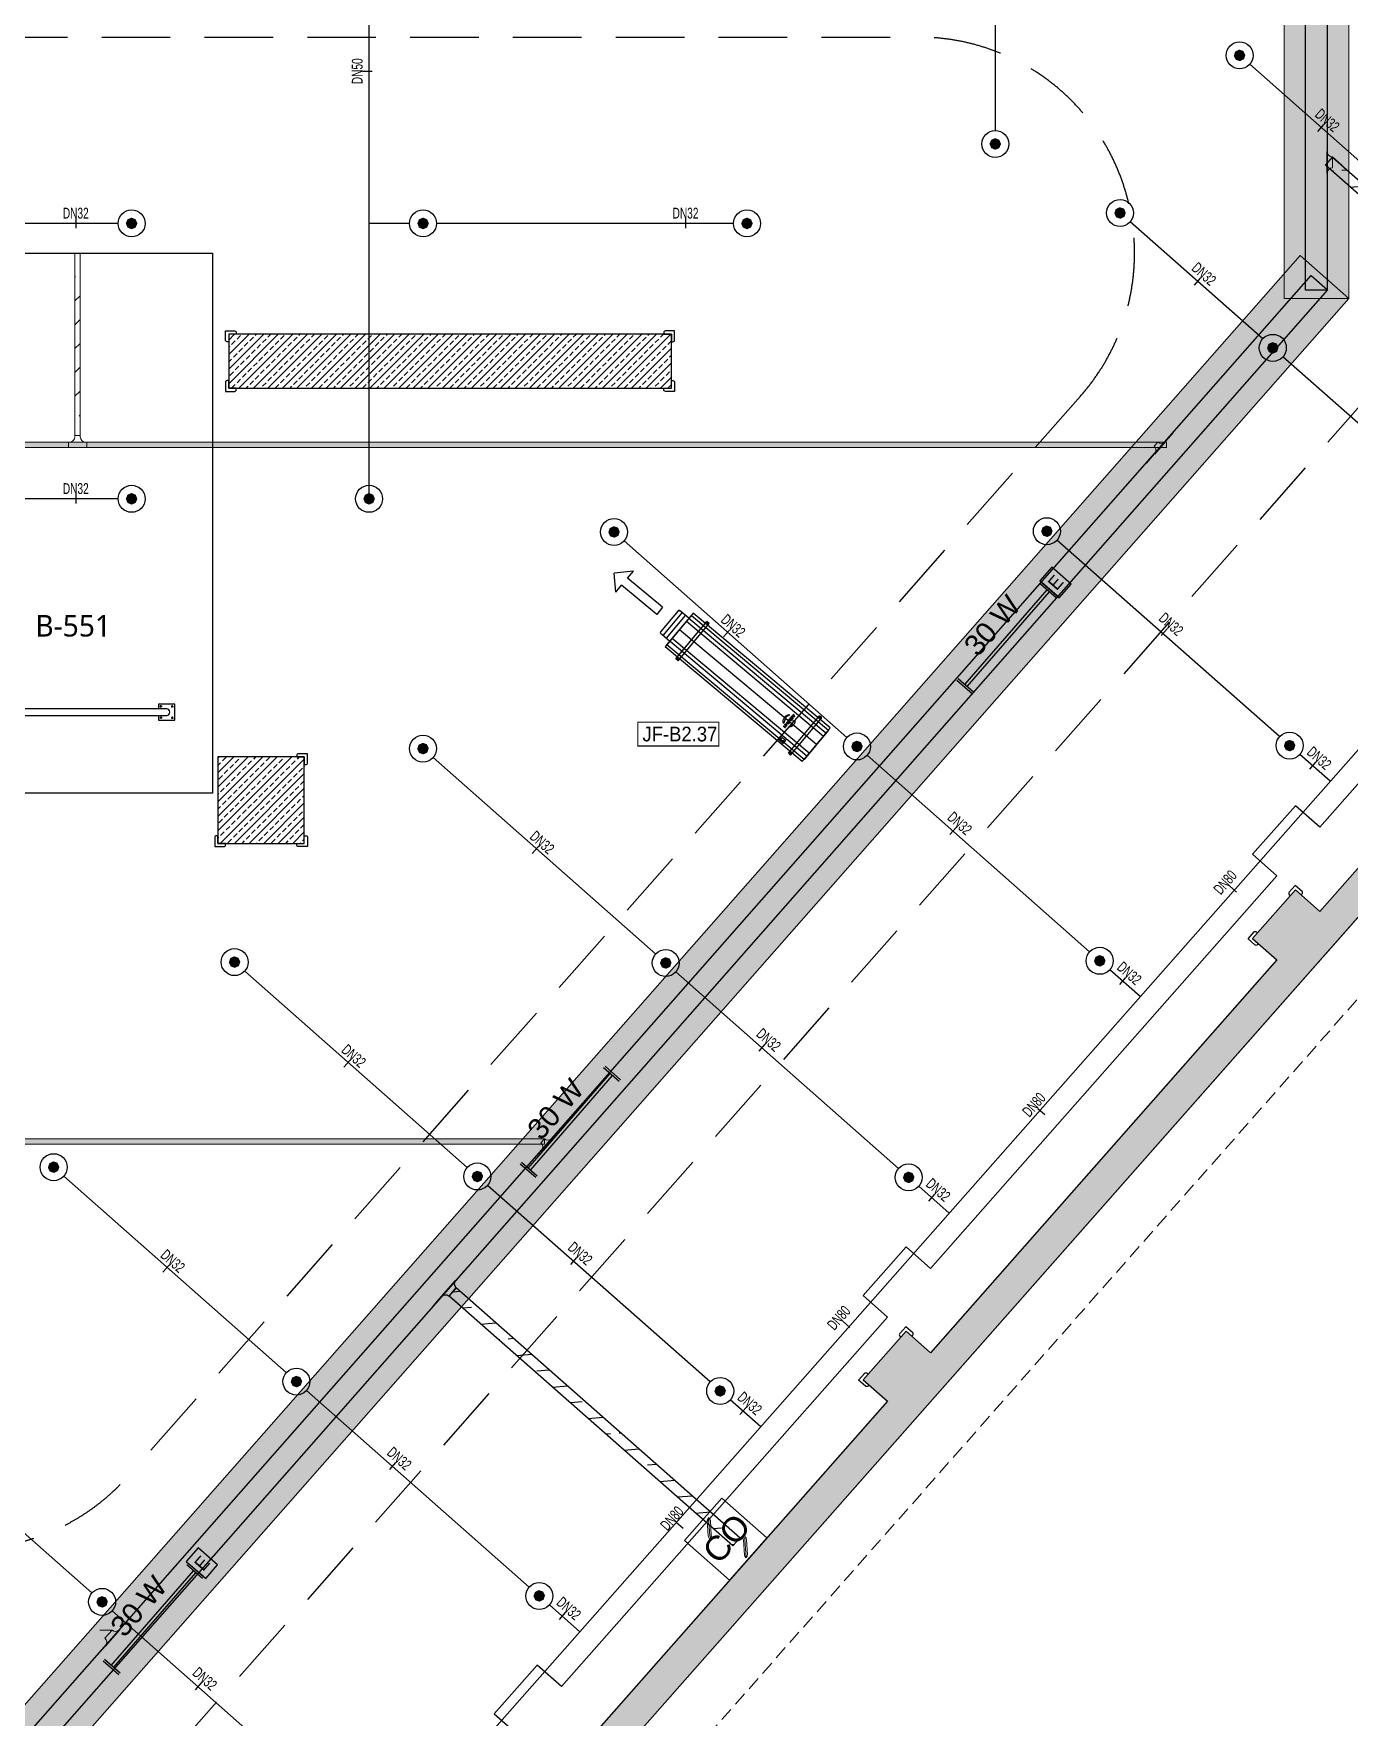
# Model space of a CAD drawing. Header units: millimetres. Extents: x -379292 to 1221486, y 92049 to 447512.
# Drawn here: x -126762 to -114575, y 140261 to 155851 of the extents above; entities that cross this region are included whole.
import ezdxf
from ezdxf.enums import TextEntityAlignment as Align
from ezdxf.lldxf.tags import DXFTag

# ---------------------------------------------------------------- set-up
doc = ezdxf.new("R2010")
doc.units = ezdxf.units.MM
doc.linetypes.add('HIDDEN', pattern=[9.525, 6.35, -3.175])
for name, color, linetype in [('-M-YNGN-BORUID', 7, 'Continuous'), ('-M-YNGN-BORUUZUN', 7, 'Continuous'), ('-M-YNGN-BORUYUK', 7, 'Continuous'), ('-M-YNGN-SPR-YUK', 7, 'Continuous'), ('-M-YNGN-ZON6-CAP-', 7, 'Continuous'), ('-M-YNGN-ZON6-SPR-', 7, 'Continuous'), ('05_HATCH CONCRETE', 141, 'Continuous'), ('05_HATCH SOLID-2', 253, 'Continuous'), ('05_SYMBOL', 2, 'Continuous'), ('08_LAMP', 4, 'Continuous'), ('202-A-Y-MahalAd', 141, 'Continuous'), ('AIR-J-U-355', 2, 'Continuous'), ('AIRONN ZONLAMA', 4, 'Continuous'), ('E_CT_ZA', 6, 'Continuous'), ('JF355', 2, 'Continuous')]:
    doc.layers.add(name, color=color, linetype=linetype)
doc.layers.add('-M-YNGN-SPR-CAPCIZGI', color=188, linetype='Continuous', plot=False)
for name, color, linetype, lineweight in [('-M-YNGN-ZON6', 2, 'SP', 30), ('06_FORMWORK HIDDEN', 252, 'HIDDEN2', 0), ('08_200', 112, 'Continuous', 9), ('08_DEDECTOR', 3, 'Continuous', 9), ('Aironn-Kodlama', 7, 'Continuous', 0), ('E_CT_KA', 4, 'Continuous', 9), ('E_CT_KIRMIZI', 1, 'Continuous', 9)]:
    doc.layers.add(name, color=color, linetype=linetype, lineweight=lineweight)
doc.styles.add('CIZGI', font='tahoma.ttf', dxfattribs={"width": 0.8, "oblique": 20})
doc.styles.add('HCAD', font='HCAD.SHX', dxfattribs={"width": 0.8, "height": 0.2})
doc.styles.add('PIPESIZE', font='hcad.shx', dxfattribs={"width": 0.8})
doc.styles.add('SPR-NOT', font='romans.shx')
doc.styles.get("Standard").update_dxf_attribs({"font": 'segoeuil.ttf'})
doc.styles.add('YAZI-2', font='arial.ttf', dxfattribs={"height": 2})
doc.styles.add('YAZI-3', font='arial.ttf', dxfattribs={"height": 3})
tags = doc.linetypes.add('HIDDEN2', pattern=[0.1875, 0.125, -0.0625]).pattern_tags.tags
tags[6:7] = [DXFTag(74, 4), DXFTag(75, 0), DXFTag(340, '0'), DXFTag(46, 0.0), DXFTag(50, 0.0), DXFTag(44, 0.0), DXFTag(45, 0.0)]
tags[4:5] = [DXFTag(74, 4), DXFTag(75, 0), DXFTag(340, '0'), DXFTag(46, 0.0), DXFTag(50, 0.0), DXFTag(44, 0.0), DXFTag(45, 0.0)]
doc.linetypes.add('SP', pattern='A,2,-0.1,["SP",CIZGI,S=0.14,R=0.2,X=0,Y=-0.07],-0.255', length=2.355)
pattern_1 = [(225, (905000, -3e-07), (67.351921, -67.351921), []), (225, (904932.65, -3e-07), (67.351921, -67.351921), [47.625, -23.8125])]

# ---------------------------------------------------------------- blocks, each defined once
blk = doc.blocks.new('202_Vida')
at = {"color": 0, "linetype": 'ByBlock', "ltscale": 0.2}
for points in [[(1, 0), (-1, 0)], [(0, 1), (0, -1)]]:
    blk.add_lwpolyline(points, dxfattribs=at)
at = {"color": 0, "linetype": 'ByBlock'}
for radius in [0.42, 0.23, 0.155]:
    blk.add_circle((0, 0), radius, dxfattribs=at)
blk = doc.blocks.new('202_Stoper')
at = {"color": 0, "linetype": 'ByBlock'}
for points in [[(-750, -30), (-750, -75), (-900, -75), (-900, 75), (-750, 75), (-750, 30)], [(750, -30), (750, -75), (900, -75), (900, 75), (750, 75), (750, 30)]]:
    blk.add_lwpolyline(points, dxfattribs=at)
blk.add_lwpolyline([(825, -30, 1), (825, 30), (-825, 30, 1), (-825, -30)], format="xyb", close=True, dxfattribs=at)
at = {"color": 0, "linetype": 'ByBlock', "yscale": 10, "zscale": 10, "rotation": 180}
for p, xscale in [((-877, 53), -10), ((-772, 53), 10), ((772, 53), -10), ((877, 53), 10)]:
    blk.add_blockref('202_Vida', p, dxfattribs=dict(at, xscale=xscale))
at = {"color": 0, "linetype": 'ByBlock', "yscale": 10, "zscale": 10}
for p, xscale in [((-877, -52), 10), ((-772, -52), -10), ((772, -52), 10), ((877, -52), -10)]:
    blk.add_blockref('202_Vida', p, dxfattribs=dict(at, xscale=xscale))
blk = doc.blocks.new('202_Mahalblok')
at = {"color": 0, "linetype": 'ByBlock', "flags": 128}
blk.add_lwpolyline([(0, 0), (0, 5000), (2500, 5000), (2500, 0)], close=True, dxfattribs=at)
at = {"color": 252}
blk.add_blockref('202_Stoper', (1250, 750), dxfattribs=at)
at = {"color": 0, "linetype": 'ByBlock', "ltscale": 25}
blk.add_attdef('MAHALNO', text='', height=200, dxfattribs=at).set_placement((1209, 1390), align=Align.BOTTOM_CENTER)
blk = doc.blocks.new('bariyer')
at = {"color": 8, "ltscale": 25}
blk.add_lwpolyline([(0, -70), (15, -70, 0.414214), (30, -55), (30, 30), (-55, 30, 0.414214), (-70, 15), (-70, 0), (0, 0)], format="xyb", close=True, dxfattribs=at)
blk = doc.blocks.new('OtoParkBodrumKatMimari')
at = {"layer": '05_HATCH CONCRETE'}
h = blk.add_hatch(dxfattribs=at)
h.set_pattern_fill('ANSI33', color=8, scale=15, angle=180, style=0)
h.set_pattern_definition(pattern_1)
h.paths.add_polyline_path([(142600, 59700), (142800, 59700), (139870, 56381), (139645, 56579), (139248, 56130), (139473, 55931), (135668, 51620), (135443, 51819), (134848, 51144), (135073, 50945), (131506, 46904), (131281, 47103), (130884, 46653), (131109, 46455), (127899, 42818), (127674, 43017), (127277, 42567), (127502, 42369), (124481, 38946), (124256, 39145), (123859, 38695), (124084, 38496), (120848, 34830), (120623, 35029), (120028, 34354), (120253, 34155), (117433, 30962), (117209, 31160), (116812, 30710), (117036, 30512), (113992, 27063), (113767, 27262), (113370, 26812), (113595, 26613), (110386, 22977), (110161, 23176), (109764, 22726), (109989, 22527), (106786, 18899), (106561, 19097), (105965, 18422), (106190, 18224), (103361, 15019), (103136, 15217), (102739, 14767), (102964, 14569), (99777, 10958), (99552, 11156), (99155, 10707), (99380, 10508), (96303, 7022), (96078, 7220), (95615, 6696), (95840, 6497), (93887, 4285), (93662, 4484), (93265, 4034), (93490, 3836), (90240, 153), (90240, 300), (89640, 300), (89640, 0), (88400, 0), (88400, 300), (87800, 300), (87800, 0), (80000, 0), (80000, 300), (79400, 300), (79400, 0), (71600, 0), (71600, 300), (71000, 300), (71000, -300), (90240, -300), (143200, 59700), (143200, 67400), (142600, 67400), (142600, 66800), (142900, 66800), (142900, 64150), (142600, 64150), (142600, 63550), (142900, 63550), (142900, 60300), (142600, 60300)])
h = blk.add_hatch(dxfattribs=at)
h.set_pattern_fill('ANSI33', color=8, scale=15, angle=180, style=0)
h.set_pattern_definition(pattern_1)
h.paths.add_polyline_path([(125500, 52250), (121400, 52250), (121400, 51750), (125500, 51750)])
h = blk.add_hatch(dxfattribs=at)
h.set_pattern_fill('ANSI33', color=8, scale=15, angle=180, style=0)
h.set_pattern_definition(pattern_1)
h.paths.add_polyline_path([(122100, 48335), (121300, 48335), (121300, 47535), (122100, 47535)])
at = {"color": 5}
for points in [[(139473, 55931), (135668, 51620), (135443, 51819), (134848, 51144), (135073, 50945), (131506, 46904), (131281, 47103), (130884, 46653), (131109, 46455), (127899, 42818), (127674, 43017), (127277, 42567), (127502, 42369), (124481, 38946)], [(90240, -300), (143200, 59700)]]:
    blk.add_lwpolyline(points, dxfattribs=at)
for points in [[(125500, 52250), (121400, 52250), (121400, 51750), (125500, 51750)], [(122100, 48335), (121300, 48335), (121300, 47535), (122100, 47535)]]:
    blk.add_lwpolyline(points, close=True, dxfattribs=at)
at = {"layer": '05_HATCH SOLID-2', "color": 251, "ltscale": 25}
blk.add_lwpolyline([(150500, -8770), (150500, 187430), (4700, 187430), (4700, 177600), (135600, 177600), (135600, 144600), (143200, 144600), (143200, 59700), (90240, -300), (70300, -300), (63119, 5881)], dxfattribs=at)
at = {"layer": '05_SYMBOL', "color": 252, "linetype": 'HIDDEN', "ltscale": 100}
blk.add_lwpolyline([(118969, 41000), (30876, 41000, -0.179563), (29572, 41484), (17953, 51484, -0.695543), (19258, 55000), (127791, 55000, -0.645796), (129290, 51677), (120469, 41677, -0.215217)], format="xyb", close=True, dxfattribs=at)
blk.add_lwpolyline([(132000, 51725), (93143, 7677)], dxfattribs=at)
at = {"layer": '06_FORMWORK HIDDEN', "linetype": 'HIDDEN', "ltscale": 20}
blk.add_line((143700, 59511), (90466, -800), dxfattribs=at)
at = {"layer": '05_SYMBOL', "color": 8, "xscale": -1}
blk.add_blockref('bariyer', (121400, 52250), dxfattribs=at)
at = {"layer": '05_SYMBOL', "color": 8}
for p in [(125500, 52250), (122100, 48335)]:
    blk.add_blockref('bariyer', p, dxfattribs=at)
for p, rotation in [((121400, 51750), 180), ((121300, 47535), 180), ((131281, 47103), 48.56632516036355), ((127674, 43017), 48.56632516036355)]:
    blk.add_blockref('bariyer', p, dxfattribs=dict(at, rotation=rotation))
at = {"layer": '05_SYMBOL', "color": 8, "xscale": -1}
for p, rotation in [((125500, 51750), 180), ((122100, 47535), 180), ((130884, 46653), 48.56632529242532), ((127277, 42567), 48.56632529242532)]:
    blk.add_blockref('bariyer', p, dxfattribs=dict(at, rotation=rotation))
at = {"layer": '202-A-Y-MahalAd', "color": 8, "ltscale": 25}
blk.add_blockref('202_Mahalblok', (118750, 48000), dxfattribs=at).add_auto_attribs({'MAHALNO': 'B-551'})
blk = doc.blocks.new('SP-C-UP-12')
at = {"ltscale": 10}
blk.add_line((0, 0), (0, 0), dxfattribs=at)
at = {"color": 1, "linetype": 'Continuous'}
blk.add_circle((0, 0), 12.5, dxfattribs=at)
at = {"ltscale": 10}
for points in [[(-5.4, 0), (-3.8, 3.8), (-3.8, -3.8), (0, 5.4)], [(-3.8, -3.8), (0, 5.4), (0, -5.4), (3.8, 3.8)], [(0, -5.4), (3.8, 3.8), (3.8, -3.8), (5.4, 0)]]:
    blk.add_solid(points, dxfattribs=at)
at = {"layer": '-M-YNGN-SPR-YUK', "style": 'SPR-NOT', "width": 0.5, "flags": 9}
for tag, p in [('YUK', (0, 17.8)), ('CAP', (0, 14.4)), ('TIP', (0.2, 10.8))]:
    blk.add_attdef(tag, text='', height=2.5, dxfattribs=at).set_placement(p, align=Align.MIDDLE_CENTER)
blk = doc.blocks.new('SPRKL100')
at = {"layer": '-M-YNGN-SPR-CAPCIZGI'}
blk.add_line((0, 0.43), (0, -0.43), dxfattribs=at)
at = {"layer": '-M-YNGN-BORUID', "color": 0, "style": 'HCAD', "width": 0.8, "flags": 1}
blk.add_attdef('DIC', text='', height=0.4, dxfattribs=at).set_placement((0, -1.69), align=Align.CENTER)
at = {"layer": '-M-YNGN-BORUUZUN', "color": 0, "style": 'HCAD', "width": 0.7}
blk.add_attdef('BOY', text='', height=0.8, dxfattribs=at).set_placement((0, -1.08), align=Align.CENTER)
at = {"layer": '-M-YNGN-BORUYUK', "color": 6, "style": 'PIPESIZE', "width": 0.8}
blk.add_attdef('YUK', text='', height=0.5, dxfattribs=at).set_placement((0, 1.87), align=Align.CENTER)
at = {"color": 0, "style": 'PIPESIZE', "width": 0.7}
blk.add_attdef('CAP', text='', height=1, dxfattribs=at).set_placement((0, 0.45), align=Align.CENTER)
blk = doc.blocks.new('A$C69E8D8A3')
at = {"layer": '-M-YNGN-ZON6', "ltscale": 500}
for p, q in [((3184, 4936.9), (3184, 6524.4)), ((3764, 6524.4), (3764, 5278)), ((239.6, 330.9), (4953.7, 5671.8)), ((4132.6, 5221.9), (3999.7, 5339.3)), ((2951.5, 5191.9), (2676.5, 5191.9)), ((3221.5, 5191.9), (3184, 5191.9)), ((3521.5, 5191.9), (3246.5, 5191.9)), ((4011.8, 5085), (3889, 5193.3)), ((4203.2, 4916), (4030.5, 5068.4)), ((2951.5, 4936.9), (2676.5, 4936.9)), ((3626.5, 4715.9), (3420.3, 4897.9)), ((4027.3, 4716.7), (3821.1, 4898.7)), ((3449.5, 4515.4), (3243.3, 4697.4)), ((3851.4, 4517.4), (3645.2, 4699.4)), ((4074.2, 4675.3), (4046.1, 4700.1)), ((3274.9, 4317.6), (3068.8, 4499.6)), ((3674.4, 4316.8), (3468.2, 4498.8)), ((3898.3, 4476), (3870.1, 4500.9)), ((3107.3, 4127.8), (2901.2, 4309.7)), ((3499.8, 4119.1), (3293.7, 4301.1)), ((3721.2, 4275.5), (3693.1, 4300.3)), ((2927.3, 3923.8), (2721.1, 4105.8)), ((3332.3, 3929.2), (3126.1, 4111.2)), ((3546.7, 4077.7), (3518.6, 4102.6)), ((3152.2, 3725.2), (2946, 3907.2)), ((3379.1, 3887.9), (3351, 3912.7))]:
    blk.add_line(p, q, dxfattribs=at)
at = {"layer": '-M-YNGN-ZON6-CAP-'}
ref = blk.add_blockref('SPRKL100', (3182.5, 5332.8), dxfattribs=dict(at, xscale=10.00000000000001, yscale=10.00000000000001, zscale=10.00000000000001, rotation=90))
ref.add_attrib('CAP', 'DN50', dxfattribs={"layer": '0', "color": 0, "height": 10, "rotation": 90, "style": 'PIPESIZE', "width": 0.7}).set_placement((3178, 5332.8), align=Align.CENTER)
ref = blk.add_blockref('SPRKL100', (4065.3, 5280.4), dxfattribs=dict(at, xscale=10, yscale=10, zscale=10, rotation=318.5663252255652))
ref.add_attrib('CAP', 'DN32', dxfattribs={"layer": '0', "color": 0, "height": 10, "rotation": 318.5663, "style": 'PIPESIZE', "width": 0.7}).set_placement((4068.3, 5283.7), align=Align.CENTER)
ref = blk.add_blockref('SPRKL100', (2912.3, 5191.9), dxfattribs=dict(at, xscale=10, yscale=10, zscale=10))
ref.add_attrib('CAP', 'DN32', dxfattribs={"layer": '0', "color": 0, "height": 10, "style": 'PIPESIZE', "width": 0.7}).set_placement((2912.3, 5196.4), align=Align.CENTER)
ref = blk.add_blockref('SPRKL100', (3477.1, 5191.9), dxfattribs=dict(at, xscale=10, yscale=10, zscale=10))
ref.add_attrib('CAP', 'DN32', dxfattribs={"layer": '0', "color": 0, "height": 10, "style": 'PIPESIZE', "width": 0.7}).set_placement((3477.1, 5196.4), align=Align.CENTER)
ref = blk.add_blockref('SPRKL100', (3951, 5138.1), dxfattribs=dict(at, xscale=10, yscale=10, zscale=10, rotation=318.5663252255652))
ref.add_attrib('CAP', 'DN32', dxfattribs={"layer": '0', "color": 0, "height": 10, "rotation": 318.5663, "style": 'PIPESIZE', "width": 0.7}).set_placement((3954, 5141.4), align=Align.CENTER)
ref = blk.add_blockref('SPRKL100', (2912.3, 4936.9), dxfattribs=dict(at, xscale=10, yscale=10, zscale=10))
ref.add_attrib('CAP', 'DN32', dxfattribs={"layer": '0', "color": 0, "height": 10, "style": 'PIPESIZE', "width": 0.7}).set_placement((2912.3, 4941.4), align=Align.CENTER)
ref = blk.add_blockref('SPRKL100', (3515.1, 4812.2), dxfattribs=dict(at, xscale=10, yscale=10, zscale=10, rotation=318.5663252255652))
ref.add_attrib('CAP', 'DN32', dxfattribs={"layer": '0', "color": 0, "height": 10, "rotation": 318.5663, "style": 'PIPESIZE', "width": 0.7}).set_placement((3518, 4815.6), align=Align.CENTER)
ref = blk.add_blockref('SPRKL100', (3920.6, 4813.7), dxfattribs=dict(at, xscale=10, yscale=10, zscale=10, rotation=318.5663252255652))
ref.add_attrib('CAP', 'DN32', dxfattribs={"layer": '0', "color": 0, "height": 10, "rotation": 318.5663, "style": 'PIPESIZE', "width": 0.7}).set_placement((3923.6, 4817.1), align=Align.CENTER)
ref = blk.add_blockref('SPRKL100', (4057.8, 4689.8), dxfattribs=dict(at, xscale=10, yscale=10, zscale=10, rotation=318.5663252255652))
ref.add_attrib('CAP', 'DN32', dxfattribs={"layer": '0', "color": 0, "height": 10, "rotation": 318.5663, "style": 'PIPESIZE', "width": 0.7}).set_placement((4060.8, 4693.1), align=Align.CENTER)
ref = blk.add_blockref('SPRKL100', (3724.9, 4629.3), dxfattribs=dict(at, xscale=10, yscale=10, zscale=10, rotation=318.5663252255652))
ref.add_attrib('CAP', 'DN32', dxfattribs={"layer": '0', "color": 0, "height": 10, "rotation": 318.5663, "style": 'PIPESIZE', "width": 0.7}).set_placement((3727.8, 4632.7), align=Align.CENTER)
ref = blk.add_blockref('SPRKL100', (3338, 4611.7), dxfattribs=dict(at, xscale=10, yscale=10, zscale=10, rotation=318.5663252255652))
ref.add_attrib('CAP', 'DN32', dxfattribs={"layer": '0', "color": 0, "height": 10, "rotation": 318.5663, "style": 'PIPESIZE', "width": 0.7}).set_placement((3341, 4615), align=Align.CENTER)
ref = blk.add_blockref('SPRKL100', (3984.1, 4575.6), dxfattribs=dict(at, xscale=10, yscale=10, zscale=10, rotation=48.57966781334417))
ref.add_attrib('CAP', 'DN80', dxfattribs={"layer": '0', "color": 0, "height": 10, "rotation": 48.5797, "style": 'PIPESIZE', "width": 0.7}).set_placement((3980.7, 4578.5), align=Align.CENTER)
ref = blk.add_blockref('SPRKL100', (3881.9, 4490.5), dxfattribs=dict(at, xscale=10, yscale=10, zscale=10, rotation=318.5663252255652))
ref.add_attrib('CAP', 'DN32', dxfattribs={"layer": '0', "color": 0, "height": 10, "rotation": 318.5663, "style": 'PIPESIZE', "width": 0.7}).set_placement((3884.9, 4493.9), align=Align.CENTER)
ref = blk.add_blockref('SPRKL100', (3547.8, 4428.8), dxfattribs=dict(at, xscale=10, yscale=10, zscale=10, rotation=318.5663252255652))
ref.add_attrib('CAP', 'DN32', dxfattribs={"layer": '0', "color": 0, "height": 10, "rotation": 318.5663, "style": 'PIPESIZE', "width": 0.7}).set_placement((3550.8, 4432.2), align=Align.CENTER)
ref = blk.add_blockref('SPRKL100', (3163.5, 4413.9), dxfattribs=dict(at, xscale=10, yscale=10, zscale=10, rotation=318.5663252255652))
ref.add_attrib('CAP', 'DN32', dxfattribs={"layer": '0', "color": 0, "height": 10, "rotation": 318.5663, "style": 'PIPESIZE', "width": 0.7}).set_placement((3166.5, 4417.3), align=Align.CENTER)
ref = blk.add_blockref('SPRKL100', (3806.8, 4369.6), dxfattribs=dict(at, xscale=10, yscale=10, zscale=10, rotation=48.57966781334417))
ref.add_attrib('CAP', 'DN80', dxfattribs={"layer": '0', "color": 0, "height": 10, "rotation": 48.5797, "style": 'PIPESIZE', "width": 0.7}).set_placement((3803.5, 4372.6), align=Align.CENTER)
ref = blk.add_blockref('SPRKL100', (3704.9, 4289.9), dxfattribs=dict(at, xscale=10, yscale=10, zscale=10, rotation=318.5663252255652))
ref.add_attrib('CAP', 'DN32', dxfattribs={"layer": '0', "color": 0, "height": 10, "rotation": 318.5663, "style": 'PIPESIZE', "width": 0.7}).set_placement((3707.9, 4293.3), align=Align.CENTER)
ref = blk.add_blockref('SPRKL100', (2995.9, 4224.1), dxfattribs=dict(at, xscale=10, yscale=10, zscale=10, rotation=318.5663252255652))
ref.add_attrib('CAP', 'DN32', dxfattribs={"layer": '0', "color": 0, "height": 10, "rotation": 318.5663, "style": 'PIPESIZE', "width": 0.7}).set_placement((2998.9, 4227.4), align=Align.CENTER)
ref = blk.add_blockref('SPRKL100', (3373.3, 4231), dxfattribs=dict(at, xscale=10, yscale=10, zscale=10, rotation=318.5663252255652))
ref.add_attrib('CAP', 'DN32', dxfattribs={"layer": '0', "color": 0, "height": 10, "rotation": 318.5663, "style": 'PIPESIZE', "width": 0.7}).set_placement((3376.3, 4234.4), align=Align.CENTER)
ref = blk.add_blockref('SPRKL100', (3626.2, 4172.3), dxfattribs=dict(at, xscale=10, yscale=10, zscale=10, rotation=48.57966781334417))
ref.add_attrib('CAP', 'DN80', dxfattribs={"layer": '0', "color": 0, "height": 10, "rotation": 48.5797, "style": 'PIPESIZE', "width": 0.7}).set_placement((3622.8, 4175.2), align=Align.CENTER)
ref = blk.add_blockref('SPRKL100', (3530.3, 4092.2), dxfattribs=dict(at, xscale=10, yscale=10, zscale=10, rotation=318.5663252255652))
ref.add_attrib('CAP', 'DN32', dxfattribs={"layer": '0', "color": 0, "height": 10, "rotation": 318.5663, "style": 'PIPESIZE', "width": 0.7}).set_placement((3533.3, 4095.6), align=Align.CENTER)
ref = blk.add_blockref('SPRKL100', (3205.7, 4041.2), dxfattribs=dict(at, xscale=10, yscale=10, zscale=10, rotation=318.5663252255652))
ref.add_attrib('CAP', 'DN32', dxfattribs={"layer": '0', "color": 0, "height": 10, "rotation": 318.5663, "style": 'PIPESIZE', "width": 0.7}).set_placement((3208.7, 4044.5), align=Align.CENTER)
ref = blk.add_blockref('SPRKL100', (3471.6, 3986.6), dxfattribs=dict(at, xscale=10, yscale=10, zscale=10, rotation=48.57966781334417))
ref.add_attrib('CAP', 'DN80', dxfattribs={"layer": '0', "color": 0, "height": 10, "rotation": 48.5797, "style": 'PIPESIZE', "width": 0.7}).set_placement((3468.2, 3989.6), align=Align.CENTER)
ref = blk.add_blockref('SPRKL100', (3362.8, 3902.3), dxfattribs=dict(at, xscale=10, yscale=10, zscale=10, rotation=318.5663252255652))
ref.add_attrib('CAP', 'DN32', dxfattribs={"layer": '0', "color": 0, "height": 10, "rotation": 318.5663, "style": 'PIPESIZE', "width": 0.7}).set_placement((3365.7, 3905.7), align=Align.CENTER)
ref = blk.add_blockref('SPRKL100', (3025.7, 3837.2), dxfattribs=dict(at, xscale=10, yscale=10, zscale=10, rotation=318.5663252255652))
ref.add_attrib('CAP', 'DN32', dxfattribs={"layer": '0', "color": 0, "height": 10, "rotation": 318.5663, "style": 'PIPESIZE', "width": 0.7}).set_placement((3028.6, 3840.6), align=Align.CENTER)
at = {"layer": '-M-YNGN-ZON6-SPR-'}
for p, rotation in [((3990.3, 5347.5), 138.5663252255651), ((3764, 5265.5), 180), ((3879.6, 5201.6), 138.5663252255651), ((2964, 5191.9), 180), ((3234, 5191.9), 180), ((3534, 5191.9), 180), ((4021.1, 5076.7), 138.5663252255651), ((2964, 4936.9), 180), ((3184, 4936.9), 180), ((3410.9, 4906.2), 138.5663252255651), ((3811.8, 4906.9), 138.5663252255651), ((3635.9, 4707.6), 138.5663252255651), ((4036.7, 4708.4), 138.5663252255651), ((3233.9, 4705.6), 138.5663252255651), ((3059.4, 4507.9), 138.5663252255651), ((3458.8, 4507.1), 138.5663252255651), ((3860.8, 4509.1), 138.5663252255651), ((2891.8, 4318), 138.5663252255651), ((3284.3, 4309.4), 138.5663252255651), ((3683.8, 4308.6), 138.5663252255651), ((3116.7, 4119.5), 138.5663252255651), ((3509.2, 4110.8), 138.5663252255651), ((2936.7, 3915.5), 138.5663252255651), ((3341.6, 3921), 138.5663252255651)]:
    blk.add_blockref('SP-C-UP-12', p, dxfattribs=dict(at, rotation=rotation))
blk = doc.blocks.new('*U673')
h = blk.add_hatch()
h.set_pattern_fill('ANSI33', color=0, scale=50, angle=1, style=0)
h.paths.add_polyline_path([(-115494, 200), (1093, 200), (1093, 0), (-115494, 0)])
at = {"color": 0}
blk.add_lwpolyline([(-115494, 200), (1093, 200), (1093, 0), (-115494, 0)], close=True, dxfattribs=at)
at = {"ltscale": 25, "flags": 1}
for tag, p in [('YUKSEKLIK', (-229, -149)), ('KALINLIK', (-229, -213))]:
    blk.add_attdef(tag, p, '', height=50, dxfattribs=at)
blk = doc.blocks.new('*U680')
h = blk.add_hatch()
h.set_pattern_fill('ANSI33', color=0, scale=50, angle=1, style=0)
h.paths.add_polyline_path([(-773, 200), (58857, 200), (58857, 0), (-773, 0)])
at = {"color": 0}
blk.add_lwpolyline([(-773, 200), (58857, 200), (58857, 0), (-773, 0)], close=True, dxfattribs=at)
at = {"ltscale": 25, "flags": 1}
for tag, p in [('YUKSEKLIK', (-229, -149)), ('KALINLIK', (-229, -213))]:
    blk.add_attdef(tag, p, '', height=50, dxfattribs=at)
blk = doc.blocks.new('*U718')
h = blk.add_hatch()
h.set_pattern_fill('ANSI33', color=0, scale=50, angle=1, style=0)
h.paths.add_polyline_path([(-1015, 600), (58777, 600), (58777, 0), (-1015, 0)])
at = {"color": 0}
blk.add_lwpolyline([(-1015, 600), (58777, 600), (58777, 0), (-1015, 0)], close=True, dxfattribs=at)
at = {"ltscale": 25, "flags": 1}
for tag, p in [('YUKSEKLIK', (-229, -149)), ('KALINLIK', (-229, -213))]:
    blk.add_attdef(tag, p, '', height=50, dxfattribs=at)
blk = doc.blocks.new('*U720')
h = blk.add_hatch()
h.set_pattern_fill('ANSI33', color=0, scale=50, angle=1, style=0)
h.paths.add_polyline_path([(-71173, 600), (45489, 600), (45489, 0), (-71173, 0)])
at = {"color": 0}
blk.add_lwpolyline([(-71173, 600), (45489, 600), (45489, 0), (-71173, 0)], close=True, dxfattribs=at)
at = {"ltscale": 25, "flags": 1}
for tag, p in [('YUKSEKLIK', (-229, -149)), ('KALINLIK', (-229, -213))]:
    blk.add_attdef(tag, p, '', height=50, dxfattribs=at)
blk = doc.blocks.new('*U752')
h = blk.add_hatch()
h.set_pattern_fill('ANSI33', color=0, scale=50, angle=1, style=0)
h.paths.add_polyline_path([(-2019, 50), (55718, 50), (55718, 0), (-2019, 0)])
at = {"color": 0}
blk.add_lwpolyline([(-2019, 50), (55718, 50), (55718, 0), (-2019, 0)], close=True, dxfattribs=at)
at = {"ltscale": 25, "flags": 1}
for tag, p in [('YUKSEKLIK', (-229, -149)), ('KALINLIK', (-229, -213))]:
    blk.add_attdef(tag, p, '', height=50, dxfattribs=at)
blk = doc.blocks.new('*U895')
h = blk.add_hatch()
h.set_pattern_fill('ANSI33', color=0, scale=50, angle=1, style=0)
h.paths.add_polyline_path([(-3976, 100), (549, 100), (549, 0), (-3976, 0)])
at = {"color": 0}
blk.add_lwpolyline([(-3976, 100), (549, 100), (549, 0), (-3976, 0)], close=True, dxfattribs=at)
at = {"ltscale": 25, "flags": 1}
for tag, p in [('YUKSEKLIK', (-229, -149)), ('KALINLIK', (-229, -213))]:
    blk.add_attdef(tag, p, '', height=50, dxfattribs=at)
blk = doc.blocks.new('*U896')
h = blk.add_hatch()
h.set_pattern_fill('ANSI33', color=0, scale=50, angle=1, style=0)
h.paths.add_polyline_path([(-3976, 100), (-474, 100), (-474, 0), (-3976, 0)])
at = {"color": 0}
blk.add_lwpolyline([(-3976, 100), (-474, 100), (-474, 0), (-3976, 0)], close=True, dxfattribs=at)
at = {"ltscale": 25, "flags": 1}
for tag, p in [('YUKSEKLIK', (-229, -149)), ('KALINLIK', (-229, -213))]:
    blk.add_attdef(tag, p, '', height=50, dxfattribs=at)
blk = doc.blocks.new('*U393')
at = {"color": 0}
for p, q in [((-164, 164), (-50, 164)), ((-50, 164), (-50, 167)), ((-50, 167), (150, 167)), ((150, 167), (150, 164)), ((264, 164), (150, 164)), ((0, 0), (0, 114)), ((100, 114), (0, 114)), ((100, 0), (100, 114))]:
    blk.add_line(p, q, dxfattribs=at)
for centre, start, end in [((-50, 114), 0, 90), ((150, 114), 90, 180)]:
    blk.add_arc(centre, 50, start, end, dxfattribs=at)
blk = doc.blocks.new('*U511')
at = {"color": 0}
for p, q in [((0, 37.8), (0, 26.4)), ((-0.3, 6.4), (-0.3, 26.4)), ((-0.3, 26.4), (0, 26.4)), ((13.6, 13.9), (5, 21.4)), ((5, 21.4), (5, 11.4)), ((0, 6.4), (-0.3, 6.4)), ((0, -5), (0, 6.4))]:
    blk.add_line(p, q, dxfattribs=at)
for centre, start, end in [((5, 26.4), 180, 270), ((5, 6.4), 90, 180)]:
    blk.add_arc(centre, 5, start, end, dxfattribs=at)
blk = doc.blocks.new('*U510')
at = {"color": 0}
for p, q in [((0, 37.8), (0, 26.4)), ((-0.3, 11.4), (-0.3, 26.4)), ((-0.3, 26.4), (0, 26.4)), ((13.6, 13.9), (5, 21.4)), ((5, 21.4), (5, 16.4)), ((0, 11.4), (-0.3, 11.4)), ((0, 0), (0, 11.4))]:
    blk.add_line(p, q, dxfattribs=at)
for centre, start, end in [((5, 26.4), 180, 270), ((5, 11.4), 90, 180)]:
    blk.add_arc(centre, 5, start, end, dxfattribs=at)
blk = doc.blocks.new('40 W SIVA ÜSTÜ ETANJ LED 50--')
at = {"layer": '08_LAMP'}
for p, q in [((-625, -100), (-625, 100)), ((-605, -100), (-605, 100)), ((-605, 15), (605, 15)), ((605, -100), (605, 100)), ((625, -100), (625, 100)), ((-605, -15), (605, -15))]:
    blk.add_line(p, q, dxfattribs=at)
at = {"layer": '08_LAMP', "color": 2, "style": 'YAZI-2'}
blk.add_text('30 W', height=200, dxfattribs=at).set_placement((0, 90), align=Align.CENTER)
blk = doc.blocks.new('40 W SIVA ÜSTÜ ETANJ LED E 50')
at = {"layer": '08_LAMP'}
for p, q in [((-625, -100), (-625, 100)), ((-605, -100), (-605, 100)), ((-605, 15), (605, 15)), ((605, -100), (605, 100)), ((625, -100), (625, 100)), ((-605, -15), (605, -15))]:
    blk.add_line(p, q, dxfattribs=at)
blk.add_lwpolyline([(625, -125), (800, -125), (800, 125), (625, 125)], close=True, dxfattribs=at)
at = {"layer": '08_LAMP', "color": 2, "style": 'YAZI-2'}
blk.add_text('30 W', height=200, dxfattribs=at).set_placement((0, 90), align=Align.CENTER)
blk.add_text('E', height=125, dxfattribs=at).set_placement((713, 0), align=Align.MIDDLE)
blk = doc.blocks.new('CO 250')
at = {"layer": '08_DEDECTOR'}
for p, q in [((17, 243), (-84, 142)), ((45, 251), (-74, 132)), ((37, 223), (-64, 122)), ((45, 250), (45, 243)), ((114, -136), (-5, -255)), ((104, -126), (3, -227)), ((124, -146), (23, -247)), ((-5, -247), (-5, -255)), ((-5, -255), (3, -255))]:
    blk.add_line(p, q, dxfattribs=at)
at = {"layer": '08_DEDECTOR', "ltscale": 25}
blk.add_lwpolyline([(-262, 278), (-262, -278), (262, -278), (262, 278)], close=True, dxfattribs=at)
at = {"layer": '08_DEDECTOR'}
for centre, radius, start, end in [((37, 223), 27.7, 72.9688, 135), ((17, 243), 27.7, 315, 0), ((-55, 112), 41.6, 135, 180), ((-55, 112), 27.7, 135, 180), ((-55, 112), 13.9, 135, 180), ((95, -116), 13.9, 315, 350.4112), ((95, -116), 27.7, 315, 355.2224), ((95, -116), 41.6, 315, 356.817), ((23, -247), 27.7, 135, 180), ((3, -227), 27.7, 270, 315)]:
    blk.add_arc(centre, radius, start, end, dxfattribs=at)
at = {"layer": '08_DEDECTOR', "color": 3, "style": 'YAZI-3'}
blk.add_text('CO', height=225, dxfattribs=at).set_placement((-226, -113))
blk = doc.blocks.new('ju355')
at = {"layer": 'AIR-J-U-355', "color": 2, "linetype": 'Continuous'}
for p, q in [((82.7, 20.1), (-82.9, 20.1)), ((-82.9, 20.1), (-82.9, -20.5)), ((-68.1, -18.3), (-68, 22.3)), ((-68.1, -22.7), (-68, 22.3)), ((-65.3, 22.3), (-68, 22.3)), ((-65.3, 22.3), (-68, 22.3)), ((-65.3, -22.7), (-65.3, 22.3)), ((70.7, 22.2), (68, 22.3)), ((68, -22.8), (68, 22.3)), ((70.7, -22.8), (70.7, 22.2)), ((-94.8, 12.9), (-94.9, 12.8)), ((-94.9, 12.8), (-94.9, 12.7)), ((-94.9, 12.7), (-94.9, -12.5)), ((-94.7, 13.3), (-94.8, 13.2)), ((-94.8, 13.2), (-94.8, 13.1)), ((-94.8, 13.1), (-94.8, 13)), ((-94.8, 13), (-94.8, 12.9)), ((-94.6, 13.5), (-94.7, 13.4)), ((-94.7, 13.4), (-94.7, 13.3)), ((-94.5, 13.6), (-94.6, 13.5)), ((-94.4, 13.7), (-94.5, 13.6)), ((-94.5, 13.6), (-94.5, 13.6)), ((-94.3, 13.7), (-94.4, 13.7)), ((-94.2, 13.8), (-94.3, 13.7)), ((-94.1, 13.8), (-94.2, 13.8)), ((-94, 13.8), (-94.1, 13.8)), ((-94.1, 13.8), (-94.1, 13.8)), ((-92.6, 13.8), (-94, 13.8)), ((-92.6, 13.8), (-94, 13.8)), ((-92.6, 13.8), (-94, 13.8)), ((-92.6, 13.8), (-93.9, 13.8)), ((-92.6, 13.8), (-93.9, 13.8)), ((-92.6, 13.8), (-93.9, 13.8)), ((-82.9, 13.8), (-92.6, 13.8)), ((-90.9, -13.6), (-90.9, 13.8)), ((-90.9, -13.6), (-90.9, 13.8)), ((-90.9, -13.6), (-90.9, 13.8)), ((-86.8, -13.6), (-86.8, 13.9)), ((82.7, 13.6), (-82.7, 13.8)), ((-82.7, 10.5), (82.9, 10.3)), ((82.7, 0), (-82.7, 0)), ((48.3, 3.6), (50.7, 3.6)), ((48.4, 2.9), (48.3, 3.6)), ((48.4, 7.2), (48.4, 7.9)), ((48.4, 7.9), (50.7, 6.9)), ((48.8, 7), (48.4, 7.2)), ((50.7, 6.2), (48.4, 5.2)), ((48.4, 5.9), (48.8, 6.1)), ((48.4, 5.2), (48.4, 5.9)), ((48.4, 4.9), (50.7, 4.9)), ((48.4, 4.2), (48.4, 4.9)), ((50.7, 4.2), (48.4, 4.2)), ((48.4, 2.2), (49.3, 2.9)), ((49.3, 2.9), (48.4, 2.9)), ((49.3, 2.2), (48.4, 1.4)), ((48.4, 1.4), (48.4, 2.2)), ((48.8, 6.1), (48.8, 7)), ((49.2, 6.8), (49.9, 6.6)), ((49.2, 6.3), (49.2, 6.8)), ((49.9, 6.6), (49.2, 6.3)), ((49.7, 2.6), (49.7, 2.9)), ((49.7, 2.9), (50.2, 2.9)), ((49.9, 1.6), (49.9, 1.6)), ((50.2, 2.9), (50.2, 2.6)), ((50.7, 6.9), (50.7, 6.2)), ((50.7, 4.9), (50.7, 4.2)), ((50.7, 3.6), (50.7, 2.3)), ((-94.9, -12.5), (-94.9, -12.6)), ((-94.9, -12.6), (-94.9, -12.7)), ((-94.9, -12.7), (-94.8, -12.8)), ((-94.8, -12.8), (-94.8, -12.9)), ((-94.8, -12.9), (-94.8, -13)), ((-94.8, -13), (-94.7, -13.1)), ((-94.7, -13.1), (-94.7, -13.2)), ((-94.7, -13.2), (-94.6, -13.3)), ((-94.6, -13.3), (-94.5, -13.4)), ((-94.5, -13.4), (-94.5, -13.4)), ((-94.5, -13.4), (-94.4, -13.5)), ((-94.4, -13.5), (-94.3, -13.5)), ((-94.3, -13.5), (-94.2, -13.6)), ((-94.2, -13.6), (-94.2, -13.6)), ((-94.2, -13.6), (-94.1, -13.6)), ((-94.1, -13.6), (-94, -13.6)), ((-94, -13.6), (-92.6, -13.6)), ((-94, -13.6), (-92.6, -13.6)), ((-94, -13.6), (-92.6, -13.6)), ((-93.9, -13.6), (-92.6, -13.6)), ((-93.9, -13.6), (-92.6, -13.6)), ((-93.9, -13.6), (-92.6, -13.6)), ((-92.6, -13.6), (-82.9, -13.6)), ((82.9, -10.4), (-82.7, -10.3)), ((-82.6, -13.6), (82.7, -13.7)), ((48.3, -1.7), (50.7, -1.7)), ((48.3, -2.1), (48.3, -1.7)), ((50, -2.1), (48.3, -2.1)), ((48.3, -4.4), (50.7, -4.4)), ((48.3, -4.8), (48.3, -4.4)), ((50, -4.8), (48.3, -4.8)), ((48.4, -3.8), (50, -2.1)), ((48.4, -4), (48.4, -3.8)), ((50.7, -4), (48.4, -4)), ((48.4, -6.5), (50, -4.8)), ((48.4, -6.7), (48.4, -6.5)), ((50.7, -6.8), (48.4, -6.7)), ((50.7, -1.9), (49, -3.6)), ((49, -3.6), (50.7, -3.7)), ((50.7, -4.7), (49, -6.4)), ((49, -6.4), (50.7, -6.4)), ((50.7, -1.7), (50.7, -1.9)), ((50.7, -4.4), (50.7, -4.7)), ((50.7, -6.4), (50.7, -6.8)), ((50.8, -1.4), (50.8, -1.8)), ((82.7, -20.6), (-82.9, -20.5)), ((-65.3, -22.7), (-68.1, -22.7)), ((70.7, -22.8), (68, -22.8))]:
    blk.add_line(p, q, dxfattribs=at)
at = {"layer": 'AIR-J-U-355', "color": 2, "lineweight": 13, "ltscale": 0.005}
for p, q in [((82.7, -20.6), (82.7, 20.1)), ((58.5, -15.3), (52.4, -15.3)), ((52.4, -15.3), (52.4, -18.9)), ((58.5, -18.9), (58.5, -15.3)), ((52.4, -18.9), (58.5, -18.9))]:
    blk.add_line(p, q, dxfattribs=at)
at = {"layer": 'AIR-J-U-355', "color": 2}
for p, q in [((-150.2, 14.3), (-162.9, 1.6)), ((-150.1, -11), (-162.9, 1.6)), ((-150.2, 5.9), (-150.2, 14.3)), ((-108, 6.1), (-150.2, 5.9)), ((-108, 6.1), (-107.9, -2.4)), ((-107.9, -2.4), (-150.2, -2.6)), ((-150.1, -11), (-150.2, -2.6))]:
    blk.add_line(p, q, dxfattribs=at)
at = {"layer": 'AIR-J-U-355', "color": 2, "linetype": 'Continuous'}
for centre, radius in [((-66.7, 21.3), 0.354), ((-66.7, 21.3), 0.354), ((69.3, 21.2), 0.354), ((-66.7, -21.6), 0.354), ((-66.7, -21.6), 0.354), ((54, -17.1), 0.599), ((54, -17.1), 0.599), ((57, -17.1), 0.599), ((57, -17.1), 0.599), ((69.3, -21.7), 0.354), ((69.3, -21.7), 0.354)]:
    blk.add_circle(centre, radius, dxfattribs=at)
for centre, radius, start, end in [((50, 2.3), 0.645, 184.0636, 262.3259), ((49.9, 2.6), 0.274, 177.3972, 357.3972), ((50, 2.3), 0.72, 262.3259, 356.7067)]:
    blk.add_arc(centre, radius, start, end, dxfattribs=at)
at = {"layer": 'AIR-J-U-355', "color": 2, "linetype": 'Continuous', "extrusion": (0, 0, -1)}
for major_axis, ratio in [((-0.01, -1.36), 0.908445), ((0.006, 0.985), 0.934933)]:
    blk.add_ellipse((49.5, -0.1), major_axis=major_axis, ratio=ratio, dxfattribs=at)
at = {"layer": 'AIR-J-U-355', "color": 2, "linetype": 'Continuous'}
for points, knots in [([(46.1, 5), (46.1, 5), (46.1, 5), (46.1, 5), (46.2, 5), (46.2, 5), (46.2, 5), (46.2, 5), (46.2, 5), (46.2, 5), (46.2, 5), (46.1, 4.9), (46.1, 4.8), (45.9, 4.6), (45.7, 4.3), (45.6, 4), (45.4, 3.7), (45.3, 3.1), (45.1, 2.4), (45, 1.7), (45.1, 0.8), (45.4, -0.1), (45.8, -1), (46.2, -1.8), (46.5, -2.4), (46.6, -2.8), (46.7, -3.2), (46.8, -3.6), (46.7, -4), (46.5, -4.3), (46.2, -4.3), (45.8, -4.3), (45.4, -4), (45.1, -3.6), (44.7, -3), (44.3, -2.1), (44, -0.9), (44, 0.2), (44, 1.3), (44.2, 2.1), (44.5, 2.9), (44.9, 3.6), (45.3, 4.2), (45.6, 4.6), (45.9, 4.8), (46, 4.9), (46.1, 5), (46.1, 5)], [0, 0, 0, 0, 0.001347, 0.00172, 0.002023, 0.002244, 0.002452, 0.002667, 0.002909, 0.00347, 0.004196, 0.005682, 0.009311, 0.025522, 0.043378, 0.057014, 0.067583, 0.10026, 0.136315, 0.170769, 0.211631, 0.252886, 0.304984, 0.357144, 0.377587, 0.398124, 0.41882, 0.439365, 0.455344, 0.470785, 0.486346, 0.502438, 0.525763, 0.549141, 0.572313, 0.626971, 0.689072, 0.751245, 0.792637, 0.834146, 0.875615, 0.910287, 0.945553, 0.97619, 0.989254, 0.994701, 1, 1, 1, 1]), ([(52.5, 3.6), (52.6, 3.7), (52.6, 3.8), (52.7, 3.9), (52.9, 4), (53.2, 4.1), (53.5, 4), (53.7, 3.7), (54, 3.4), (54.3, 2.9), (54.6, 2.2), (54.8, 1.3), (54.8, 0.4), (54.8, -0.5), (54.6, -1.4), (54.2, -2.2), (53.9, -2.8), (53.5, -3.2), (53.2, -3.4), (53.1, -3.5)], [0, 0, 0, 0, 0.0168256, 0.0323617, 0.0637267, 0.0873303, 0.1103993, 0.1581358, 0.2050378, 0.2514942, 0.3451779, 0.4385235, 0.532065, 0.625912, 0.7301372, 0.8352318, 0.8905608, 0.9450754, 1, 1, 1, 1]), ([(53.1, -3.5), (53.2, -3.3), (53.5, -2.8), (53.8, -2), (53.9, -1.1), (53.9, -0.3), (53.7, 0.6), (53.3, 1.4), (53, 2.1), (52.7, 2.6), (52.6, 3), (52.5, 3.3), (52.5, 3.5), (52.5, 3.6)], [0, 0, 0, 0, 0.112581, 0.224936, 0.337491, 0.449603, 0.562299, 0.686336, 0.807829, 0.865935, 0.925918, 0.967783, 1, 1, 1, 1])]:
    blk.add_open_spline(points, degree=3, knots=knots, dxfattribs=at)
blk = doc.blocks.new('DZFDGHFÜ')
at = {"layer": 'JF355'}
blk.add_lwpolyline([(24084.4, 6568.3), (24119.9, 6568.3), (24119.9, 6402.7), (24084.4, 6402.7), (24084.4, 6568.3)], dxfattribs=at)
at = {"layer": 'AIR-J-U-355', "rotation": 270}
blk.add_blockref('ju355', (24102.4, 6485.6), dxfattribs=at)
blk = doc.blocks.new('*U1030')
h = blk.add_hatch()
h.set_pattern_fill('ANSI33', color=0, scale=50, angle=1, style=0)
h.paths.add_polyline_path([(-2093, 50), (-403, 50), (-403, 0), (-2093, 0)])
at = {"color": 0}
blk.add_lwpolyline([(-2093, 50), (-403, 50), (-403, 0), (-2093, 0)], close=True, dxfattribs=at)
at = {"ltscale": 25, "flags": 1}
for tag, p in [('YUKSEKLIK', (-229, -149)), ('KALINLIK', (-229, -213))]:
    blk.add_attdef(tag, p, '', height=50, dxfattribs=at)
blk = doc.blocks.new('*U1012')
at = {"color": 0}
for p, q in [((214, 214), (-164, 214)), ((-164, 164), (-50, 164)), ((-60, 214), (-60, 164)), ((0, 214), (214, 214)), ((214, 164), (100, 164)), ((110, 214), (110, 164)), ((0, 0), (0, 114)), ((0, 104), (50, 104)), ((50, 0), (50, 114))]:
    blk.add_line(p, q, dxfattribs=at)
for centre, start, end in [((-50, 114), 0, 90), ((100, 114), 90, 180)]:
    blk.add_arc(centre, 50, start, end, dxfattribs=at)
blk = doc.blocks.new('*U1032')
h = blk.add_hatch()
h.set_pattern_fill('ANSI33', color=0, scale=50, angle=1, style=0)
h.paths.add_polyline_path([(3743, 50), (39118, 50), (39118, 0), (3743, 0)])
at = {"color": 0}
blk.add_lwpolyline([(3743, 50), (39118, 50), (39118, 0), (3743, 0)], close=True, dxfattribs=at)
at = {"ltscale": 25, "flags": 1}
for tag, p in [('YUKSEKLIK', (-229, -149)), ('KALINLIK', (-229, -213))]:
    blk.add_attdef(tag, p, '', height=50, dxfattribs=at)

msp = doc.modelspace()

# ---------------------------------------------------------------- block references
at = {"color": 8}
msp.add_blockref('OtoParkBodrumKatMimari', (-246354.8, 100818.8), dxfattribs=at)

# ---------------------------------------------------------------- next in the draw order: linework, layer by layer
at = {"layer": 'AIRONN ZONLAMA', "color": 1, "ltscale": 25}
msp.add_lwpolyline([(-106881.4, 157530.2), (-110686.5, 153219.3), (-110911.4, 153417.8), (-111507, 152743.1), (-111282.1, 152544.5), (-114848.9, 148503.5), (-115073.9, 148702.1), (-115470.9, 148252.2), (-115246, 148053.7), (-118455.5, 144417.5), (-118680.4, 144616.1), (-119077.5, 144166.2), (-118852.5, 143967.7), (-121873.4, 140545.2), (-122098.4, 140743.8), (-122495.4, 140293.9), (-122270.5, 140095.4)], dxfattribs=at)
at = {"layer": 'Aironn-Kodlama', "color": 7, "const_width": 10}
msp.add_lwpolyline([(-121164.7, 149475.2), (-121164.7, 149255.2), (-120414.7, 149255.2), (-120414.7, 149475.2)], close=True, dxfattribs=at)

# ---------------------------------------------------------------- next in the draw order: block references
at = {"layer": '-M-YNGN-ZON6', "ltscale": 25, "xscale": 10, "yscale": 10, "zscale": 10}
msp.add_blockref('A$C69E8D8A3', (-155494.7, 102175), dxfattribs=at)
at = {"layer": '08_200', "color": 2, "xscale": 10, "yscale": 10, "zscale": 10}
msp.add_blockref('*U511', (-114779.7, 154495.4), dxfattribs=at)
at = {"layer": '08_200', "color": 2, "xscale": -10, "yscale": 10, "zscale": 10, "rotation": 318.6412804738075}
for name, p in [('*U510', (-116453.5, 151875.1)), ('*U510', (-122134.2, 145425.1)), ('*U511', (-126139.8, 140875.1))]:
    msp.add_blockref(name, p, dxfattribs=at)
at = {"layer": '08_DEDECTOR', "ltscale": 25, "rotation": 48.56632614762007}
msp.add_blockref('CO 250', (-120351.1, 141910.6), dxfattribs=at)
at = {"layer": '08_LAMP', "xscale": 0.96, "yscale": 0.96, "zscale": 0.96, "rotation": 49}
for name, p in [('40 W SIVA ÜSTÜ ETANJ LED E 50', (-117745.5, 150252.4)), ('40 W SIVA ÜSTÜ ETANJ LED 50--', (-121790.6, 145774.1)), ('40 W SIVA ÜSTÜ ETANJ LED E 50', (-125651.9, 141170.8))]:
    msp.add_blockref(name, p, dxfattribs=at)
at = {"layer": 'AIR-J-U-355', "xscale": 10, "yscale": 10, "zscale": 10, "rotation": 50.10188231569425}
msp.add_blockref('DZFDGHFÜ', (-224988.4, -76710.7), dxfattribs=at)
at = {"layer": 'E_CT_KA', "color": 6}
for name, p, rotation in [('*U720', (-115179.8, 198889.2), 270), ('*U718', (-153418.1, 109283), 48.64128047397736)]:
    msp.add_blockref(name, p, dxfattribs=dict(at, rotation=rotation))
at = {"layer": 'E_CT_KIRMIZI', "color": 1, "xscale": -1, "rotation": 89.9999999999999}
msp.add_blockref('*U1030', (-126329.8, 151725.8), dxfattribs=at)
at = {"layer": 'E_CT_KIRMIZI', "color": 2, "xscale": -1, "rotation": 180}
msp.add_blockref('*U1012', (-126379.8, 152232.8), dxfattribs=at)
at = {"layer": 'E_CT_KIRMIZI', "color": 1, "rotation": 180}
for name, p in [('*U752', (-118286.9, 152068.8)), ('*U1032', (-118286.9, 145618.8))]:
    msp.add_blockref(name, p, dxfattribs=at)
at = {"layer": 'E_CT_ZA', "color": 30}
for name, p, rotation in [('*U673', (-114779.8, 268969.8), 90), ('*U680', (-153668.4, 109301.4), 48.64128047397868)]:
    msp.add_blockref(name, p, dxfattribs=dict(at, rotation=rotation))
at = {"layer": 'E_CT_ZA', "color": 112, "rotation": 138.6412804739792}
for name, p in [('*U895', (-114317.8, 154344.4)), ('*U896', (-123202.4, 144549.7))]:
    msp.add_blockref(name, p, dxfattribs=at)
at = {"layer": 'E_CT_ZA', "color": 2, "xscale": -1, "rotation": 48.64128047397919}
msp.add_blockref('*U393', (-122761.3, 144161.4), dxfattribs=at)

# ---------------------------------------------------------------- next in the draw order: texts
at = {"layer": 'Aironn-Kodlama', "color": 3, "insert": (-121122.6, 149434), "char_height": 136, "width": 710.456, "attachment_point": 1, "rotation": 359.96186}
msp.add_mtext('{\\fArial|b0|i0|c0|p18;\\W0.9;\\C7;JF-B\\fArial|b0|i0|c162|p18;2\\fArial|b0|i0|c0|p18;.\\fArial|b0|i0|c162|p18;37}', dxfattribs=at)

doc.saveas('drawing.dxf')
